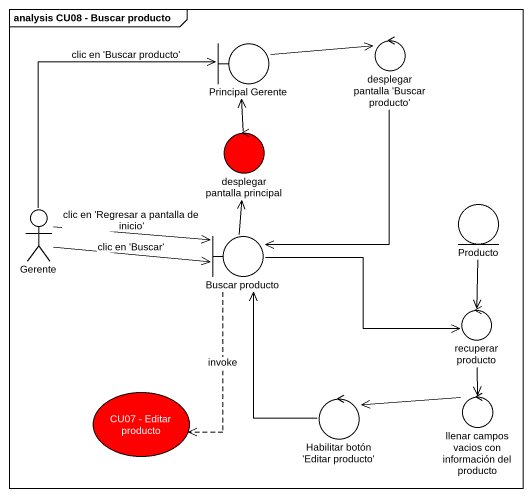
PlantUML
@startuml
mainframe analysis CU08 - Buscar producto
boundary "Principal Gerente" as Principal_Gerente #FFFFFF
control "desplegar pantalla 'Buscar producto'" as desplegar_pantalla_Buscar #FFFFFF
control "desplegar pantalla principal" as desplegar_pantalla_principal #FF0000
actor Gerente #FFFFFF
entity Producto #FFFFFF
boundary "Buscar producto" as Buscar_producto #FFFFFF
control "recuperar producto" as recuperar_producto #FFFFFF
usecase "CU07 - Editar producto" as CU07_Editar_producto #FF0000
control "Habilitar botón 'Editar producto'" as Habilitar_botón_Editar #FFFFFF
control "llenar campos vacios con información del producto" as llenar_campos_vacios_con #FFFFFF
Principal_Gerente -right-> desplegar_pantalla_Buscar
desplegar_pantalla_Buscar --> Buscar_producto
desplegar_pantalla_principal -up-> Principal_Gerente
Gerente -up-> Principal_Gerente : clic en 'Buscar producto'
Gerente -right-> Buscar_producto : clic en 'Buscar'
Gerente -right-> Buscar_producto : clic en 'Regresar a pantalla de inicio'
Producto --> recuperar_producto
Buscar_producto -up-> desplegar_pantalla_principal
Buscar_producto -right-> recuperar_producto
Buscar_producto ..> CU07_Editar_producto : invoke
recuperar_producto --> llenar_campos_vacios_con
Habilitar_botón_Editar -up-> Buscar_producto
llenar_campos_vacios_con -left-> Habilitar_botón_Editar
@enduml
